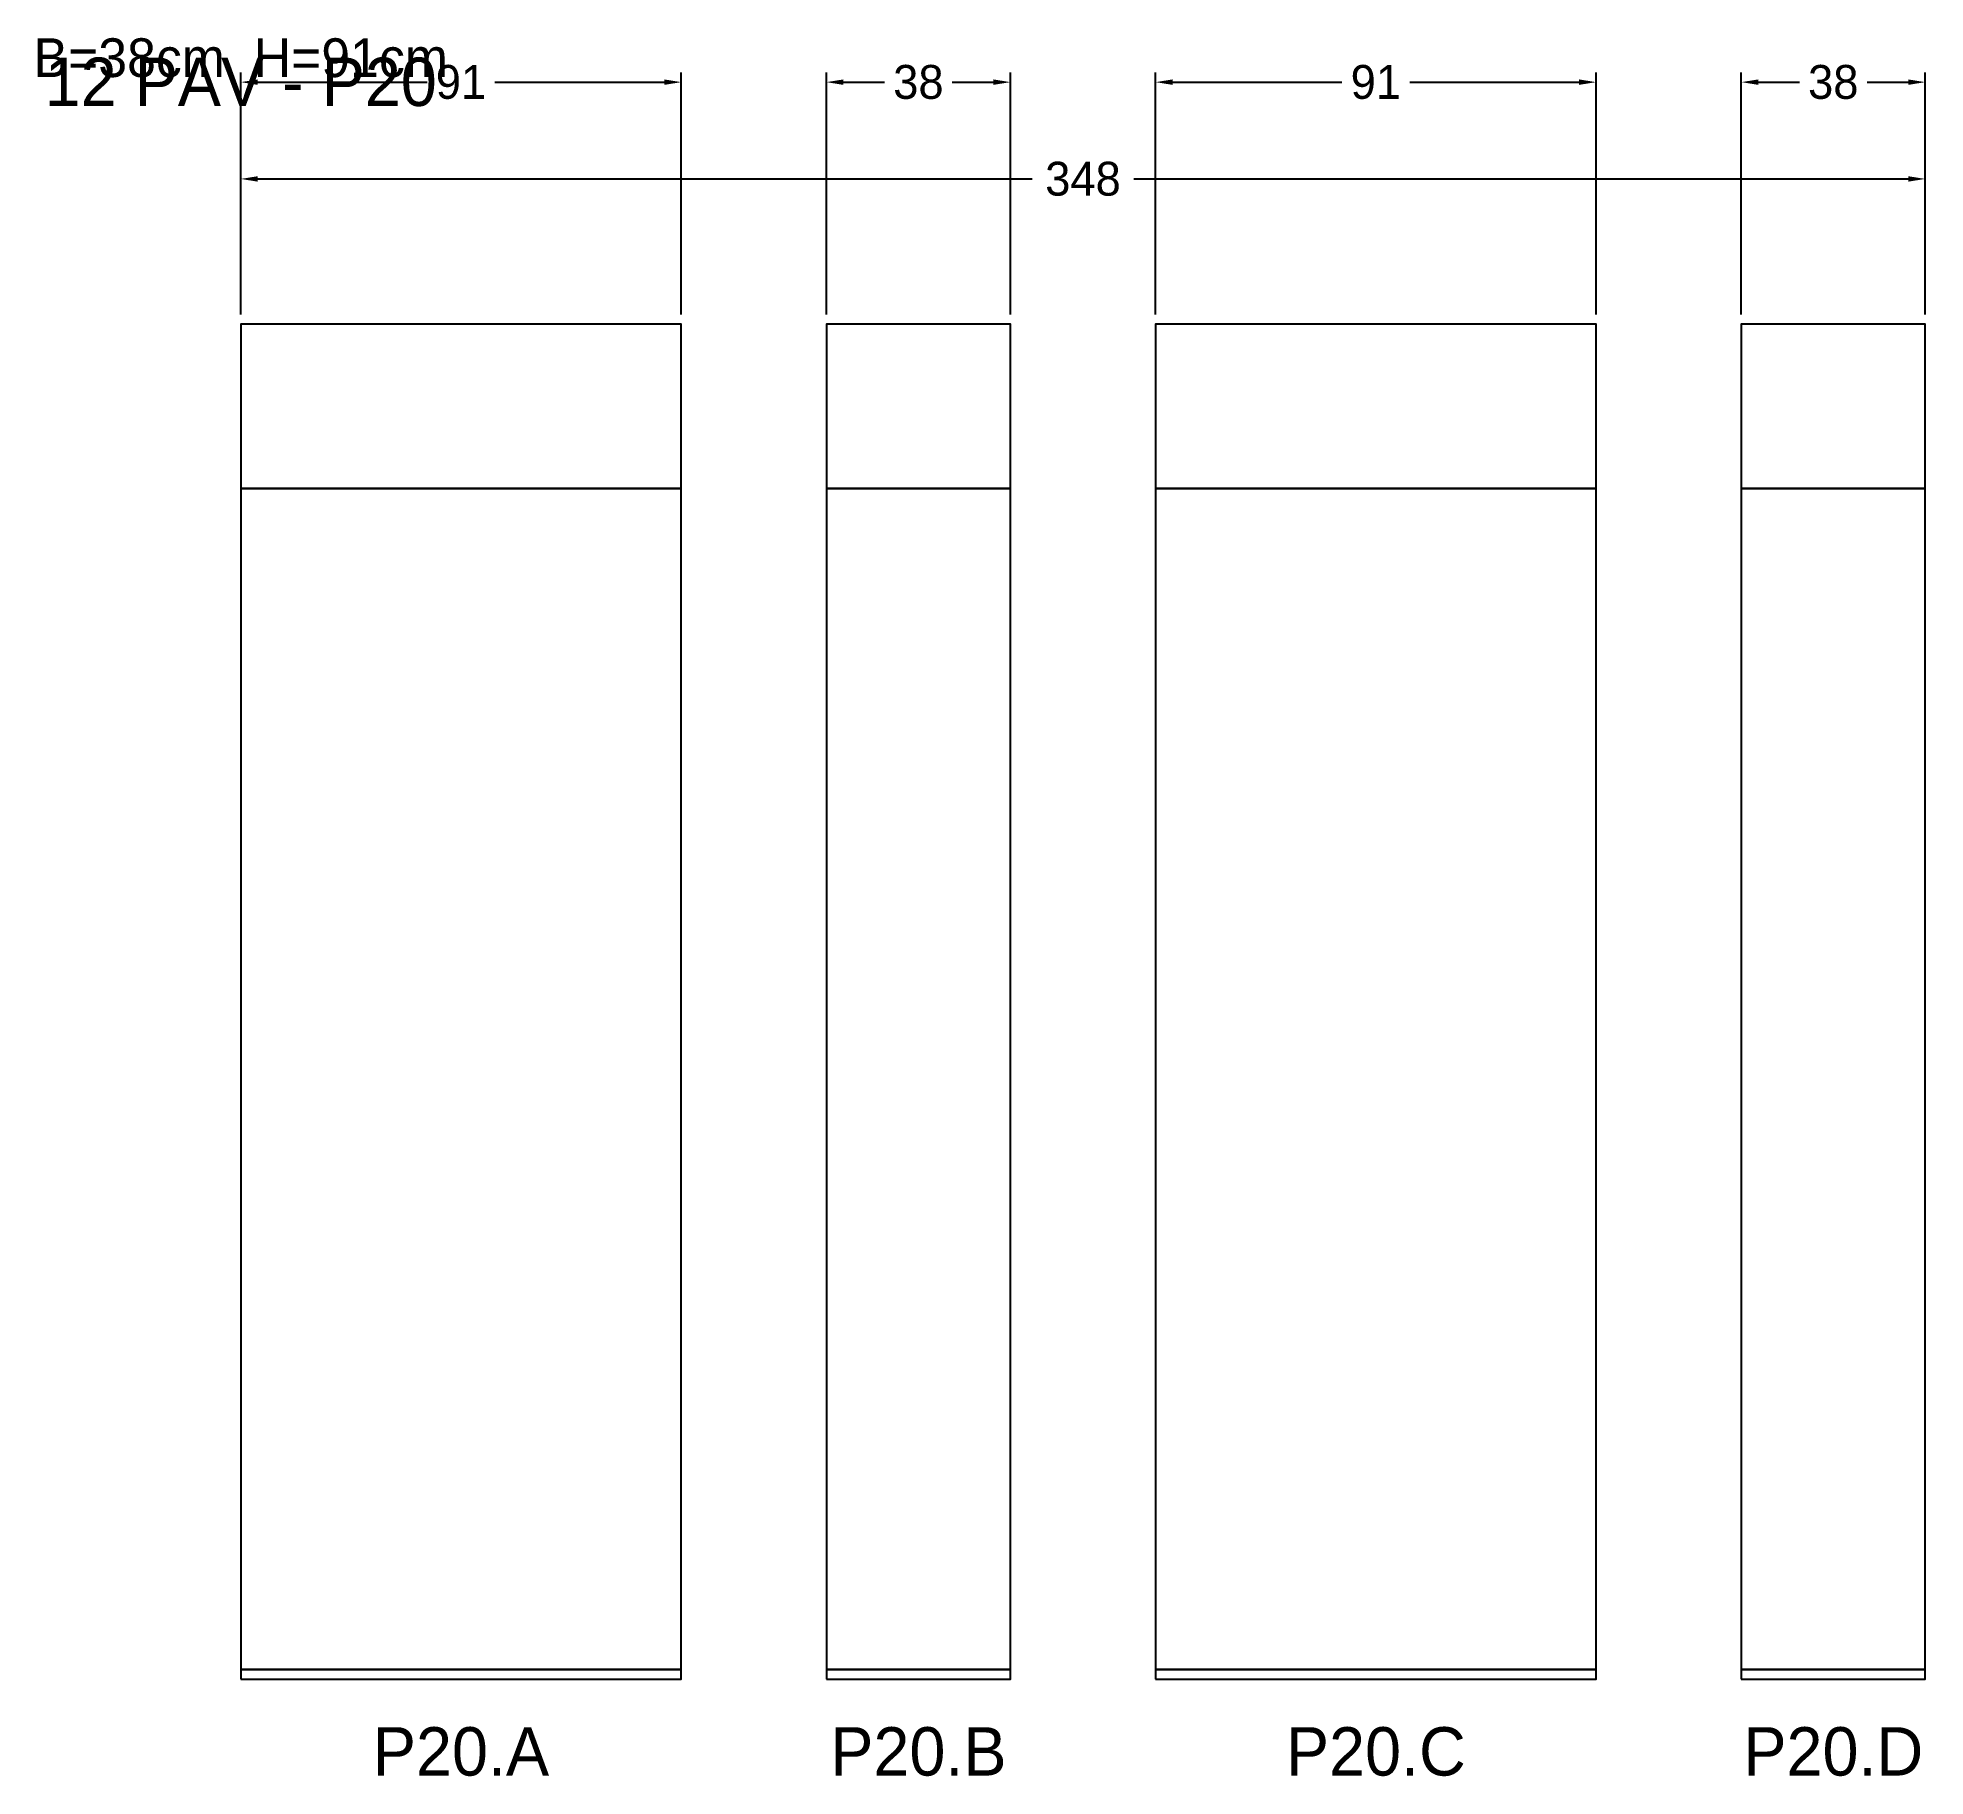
# Model space of a CAD drawing. Header units: metres. Extents: x -42 to 348, y -20 to 339.
import ezdxf

# ---------------------------------------------------------------- set-up
doc = ezdxf.new("R2010")
doc.units = ezdxf.units.M
for name, color, linetype in [('COTA', 3, 'Continuous'), ('Cota Secao (2x)', 3, 'Continuous'), ('NOMENCLATURA', 1, 'Continuous'), ('Paineis', 7, 'Continuous'), ('Texto Secao', 2, 'Continuous')]:
    doc.layers.add(name, color=color, linetype=linetype)
doc.dimstyles.new('COTA', dxfattribs={"dimtxt": 7, "dimasz": 3.5, "dimexe": 2, "dimexo": 2, "dimgap": 1.5, "dimtad": 1, "dimdec": 1, "dimcen": 2.5, "dimclrd": 3, "dimclre": 3, "dimclrt": 3, "dimazin": 3, "dimtfac": 1, "dimtmove": 0, "dimatfit": 3})

# ---------------------------------------------------------------- blocks, each defined once
blk = doc.blocks.new('_CLOSEDFILLED')
at = {"color": 0, "linetype": 'BYBLOCK'}
blk.add_solid([(-1, 0.16), (0, 0), (-1, -0.16)], dxfattribs=at)
blk = doc.blocks.new('*D1')
at = {"color": 3}
for p, q in [((0, 282), (0, 312)), ((348, 282), (348, 312)), ((3.5, 310), (163.5, 310)), ((184.5, 310), (344.5, 310))]:
    blk.add_line(p, q, dxfattribs=at)
at = {"layer": 'Defpoints'}
for p in [(0, 310), (0, 280), (348, 280)]:
    blk.add_point(p, dxfattribs=at)
at = {"layer": 'COTA', "color": 3, "xscale": 3.5, "yscale": 3.5, "rotation": 180}
blk.add_blockref('_CLOSEDFILLED', (0, 310), dxfattribs=at)
at = {"layer": 'COTA', "color": 3, "xscale": 3.5, "yscale": 3.5}
blk.add_blockref('_CLOSEDFILLED', (348, 310), dxfattribs=at)
at = {"layer": 'COTA', "color": 3, "insert": (174, 310), "char_height": 7, "attachment_point": 5}
blk.add_mtext('348', dxfattribs=at)
blk = doc.blocks.new('*D2')
at = {"color": 3}
for p, q in [((0, 282), (0, 332)), ((91, 282), (91, 332)), ((3.5, 330), (38.5, 330)), ((52.5, 330), (87.5, 330))]:
    blk.add_line(p, q, dxfattribs=at)
at = {"layer": 'Defpoints'}
for p in [(0, 330), (0, 280), (91, 280)]:
    blk.add_point(p, dxfattribs=at)
at = {"layer": 'COTA', "color": 3, "xscale": 3.5, "yscale": 3.5, "rotation": 180}
blk.add_blockref('_CLOSEDFILLED', (0, 330), dxfattribs=at)
at = {"layer": 'COTA', "color": 3, "xscale": 3.5, "yscale": 3.5}
blk.add_blockref('_CLOSEDFILLED', (91, 330), dxfattribs=at)
at = {"layer": 'COTA', "color": 3, "insert": (45.5, 330), "char_height": 7, "attachment_point": 5}
blk.add_mtext('91', dxfattribs=at)
blk = doc.blocks.new('*D3')
at = {"color": 3}
for p, q in [((121, 282), (121, 332)), ((159, 282), (159, 332)), ((124.5, 330), (133, 330)), ((147, 330), (155.5, 330))]:
    blk.add_line(p, q, dxfattribs=at)
at = {"layer": 'Defpoints'}
for p in [(121, 330), (121, 280), (159, 280)]:
    blk.add_point(p, dxfattribs=at)
at = {"layer": 'COTA', "color": 3, "xscale": 3.5, "yscale": 3.5, "rotation": 180}
blk.add_blockref('_CLOSEDFILLED', (121, 330), dxfattribs=at)
at = {"layer": 'COTA', "color": 3, "xscale": 3.5, "yscale": 3.5}
blk.add_blockref('_CLOSEDFILLED', (159, 330), dxfattribs=at)
at = {"layer": 'COTA', "color": 3, "insert": (140, 330), "char_height": 7, "attachment_point": 5}
blk.add_mtext('38', dxfattribs=at)
blk = doc.blocks.new('*D4')
at = {"color": 3}
for p, q in [((189, 282), (189, 332)), ((280, 282), (280, 332)), ((192.5, 330), (227.5, 330)), ((241.5, 330), (276.5, 330))]:
    blk.add_line(p, q, dxfattribs=at)
at = {"layer": 'Defpoints'}
for p in [(189, 330), (189, 280), (280, 280)]:
    blk.add_point(p, dxfattribs=at)
at = {"layer": 'COTA', "color": 3, "xscale": 3.5, "yscale": 3.5, "rotation": 180}
blk.add_blockref('_CLOSEDFILLED', (189, 330), dxfattribs=at)
at = {"layer": 'COTA', "color": 3, "xscale": 3.5, "yscale": 3.5}
blk.add_blockref('_CLOSEDFILLED', (280, 330), dxfattribs=at)
at = {"layer": 'COTA', "color": 3, "insert": (234.5, 330), "char_height": 7, "attachment_point": 5}
blk.add_mtext('91', dxfattribs=at)
blk = doc.blocks.new('*D5')
at = {"color": 3}
for p, q in [((310, 282), (310, 332)), ((348, 282), (348, 332)), ((313.5, 330), (322, 330)), ((336, 330), (344.5, 330))]:
    blk.add_line(p, q, dxfattribs=at)
at = {"layer": 'Defpoints'}
for p in [(310, 330), (310, 280), (348, 280)]:
    blk.add_point(p, dxfattribs=at)
at = {"layer": 'COTA', "color": 3, "xscale": 3.5, "yscale": 3.5, "rotation": 180}
blk.add_blockref('_CLOSEDFILLED', (310, 330), dxfattribs=at)
at = {"layer": 'COTA', "color": 3, "xscale": 3.5, "yscale": 3.5}
blk.add_blockref('_CLOSEDFILLED', (348, 330), dxfattribs=at)
at = {"layer": 'COTA', "color": 3, "insert": (329, 330), "char_height": 7, "attachment_point": 5}
blk.add_mtext('38', dxfattribs=at)

msp = doc.modelspace()

# ---------------------------------------------------------------- linework, layer by layer
at = {"layer": 'Paineis'}
for points in [[(0, 246), (91, 246), (91, 280), (0, 280)], [(121, 246), (159, 246), (159, 280), (121, 280)], [(189, 246), (280, 246), (280, 280), (189, 280)], [(310, 246), (348, 246), (348, 280), (310, 280)], [(0, 2), (91, 2), (91, 246), (0, 246)], [(121, 2), (159, 2), (159, 246), (121, 246)], [(189, 2), (280, 2), (280, 246), (189, 246)], [(310, 2), (348, 2), (348, 246), (310, 246)], [(0, 0), (91, 0), (91, 2), (0, 2)], [(121, 0), (159, 0), (159, 2), (121, 2)], [(189, 0), (280, 0), (280, 2), (189, 2)], [(310, 0), (348, 0), (348, 2), (310, 2)]]:
    msp.add_lwpolyline(points, close=True, dxfattribs=at)

# ---------------------------------------------------------------- texts
at = {"layer": 'Cota Secao (2x)', "insert": (0, 335), "char_height": 8, "width": 368, "attachment_point": 5}
msp.add_mtext('B=38cm  H=91cm', dxfattribs=at)
at = {"layer": 'NOMENCLATURA', "insert": (0, 330), "char_height": 10, "width": 300, "attachment_point": 5}
msp.add_mtext('12 PAV - P20', dxfattribs=at)
at = {"layer": 'Texto Secao', "char_height": 10, "attachment_point": 5}
for s, insert, width in [('P20.A', (45.5, -15), 111), ('P20.B', (140, -15), 58), ('P20.C', (234.5, -15), 111), ('P20.D', (329, -15), 58)]:
    msp.add_mtext(s, dxfattribs=dict(at, insert=insert, width=width))

# ---------------------------------------------------------------- dimensions: what is measured, and where the dimension line sits
at = {"layer": 'COTA'}
for base, p1, p2, picture, middle in [((0, 330), (0, 280), (91, 280), '*D2', (45.5, 330)), ((121, 330), (121, 280), (159, 280), '*D3', (140, 330)), ((189, 330), (189, 280), (280, 280), '*D4', (234.5, 330)), ((310, 330), (310, 280), (348, 280), '*D5', (329, 330)), ((0, 310), (0, 280), (348, 280), '*D1', (174, 310))]:
    dim = msp.add_linear_dim(base=base, p1=p1, p2=p2, dimstyle='COTA', dxfattribs=at)
    dim.commit()
    dim.dimension.update_dxf_attribs({"geometry": picture, "text_midpoint": middle})

doc.saveas('drawing.dxf')
